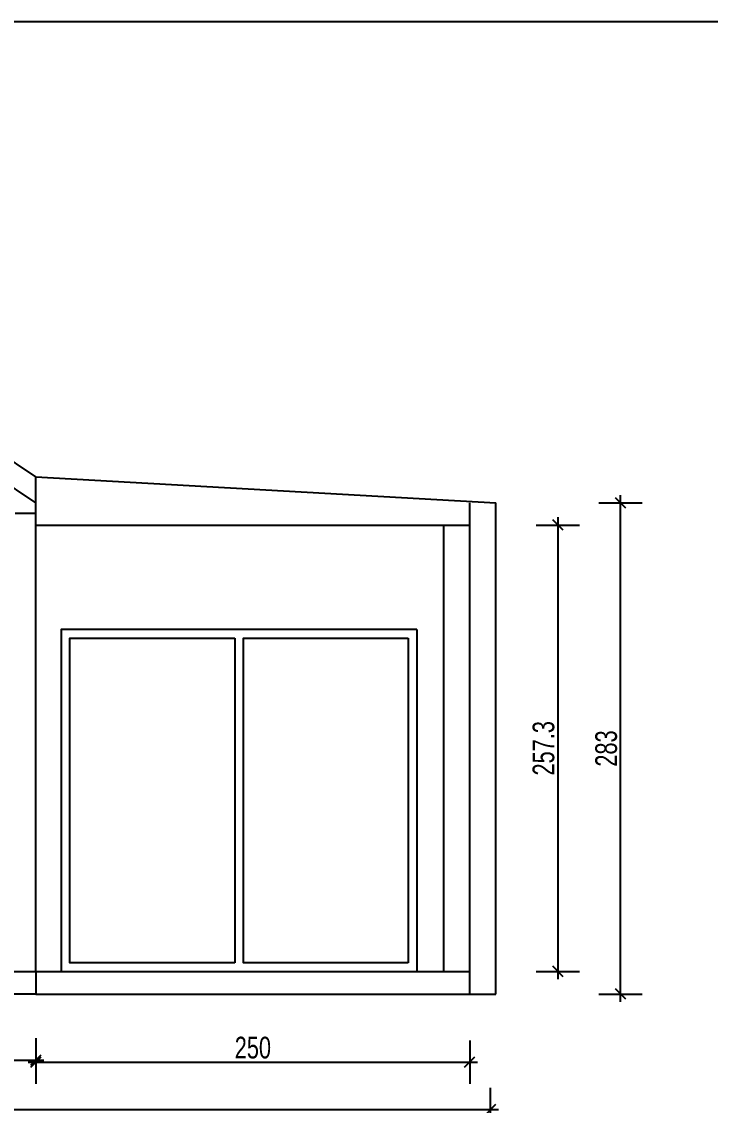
# Model space of a CAD drawing. Header units: centimetres. Extents: x 77721 to 213373, y -51694 to -17847.
# Drawn here: x 79470 to 79867, y -25509 to -24884 of the extents above; entities that cross this region are included whole.
import ezdxf

# ---------------------------------------------------------------- set-up
doc = ezdxf.new("R2010")
doc.units = ezdxf.units.CM
doc.header["$LTSCALE"] = 5
doc.header["$MEASUREMENT"] = 0
doc.layers.add('KOTI', color=4, linetype='Continuous')
doc.styles.add('4-', font='simp.shx', dxfattribs={"width": 0.75})
doc.dimstyles.new('KOTI_K50.0cm', dxfattribs={"dimtxt": 12.5, "dimasz": 12.5, "dimexe": 12.5, "dimexo": 0, "dimgap": 2, "dimtad": 1, "dimdec": 1, "dimrnd": 0.1, "dimdsep": 46, "dimtxsty": '4-', "dimtsz": 3, "dimcen": 0.09, "dimdle": 4.5, "dimclrd": 256, "dimclrt": 256, "dimaunit": 1, "dimazin": 2, "dimtfac": 1, "dimtdec": 4, "dimtix": 1, "dimtmove": 2, "dimatfit": 3, "dimfxl": 12.5, "dimfxlon": 1, "dimtvp": 1, "dimtolj": 1, "dimtzin": 0, "dimarcsym": 0})

# ---------------------------------------------------------------- blocks, each defined once
blk = doc.blocks.new('*D191')
at = {"layer": 'Defpoints', "color": 0, "linetype": 'Continuous', "transparency": 16777216}
for p in [(79028.7, -25444.55), (79478.7, -25444.55), (79478.7, -25482.56)]:
    blk.add_point(p, dxfattribs=at)
at = {"layer": 'KOTI', "color": 0, "linetype": 'Continuous', "lineweight": -2, "transparency": 16777216}
for p, q in [((79028.7, -25470.06), (79028.7, -25495.06)), ((79478.7, -25470.06), (79478.7, -25495.06))]:
    blk.add_line(p, q, dxfattribs=at)
at = {"layer": 'KOTI', "linetype": 'Continuous', "lineweight": -2, "transparency": 16777216}
for p, q in [((79025.7, -25485.56), (79031.7, -25479.56)), ((79475.7, -25485.56), (79481.7, -25479.56)), ((79024.2, -25482.56), (79483.2, -25482.56))]:
    blk.add_line(p, q, dxfattribs=at)
at = {"layer": 'KOTI', "linetype": 'Continuous', "transparency": 16777216, "insert": (79253.7, -25474.31), "char_height": 12.5, "attachment_point": 5, "style": '4-'}
blk.add_mtext('\\A1;450', dxfattribs=at)
blk = doc.blocks.new('*D192')
at = {"layer": 'Defpoints', "color": 0, "linetype": 'Continuous', "transparency": 16777216}
for p in [(79478.7, -25444.55), (79728.7, -25444.55), (79728.7, -25483.74)]:
    blk.add_point(p, dxfattribs=at)
at = {"layer": 'KOTI', "color": 0, "linetype": 'Continuous', "lineweight": -2, "transparency": 16777216}
for p, q in [((79478.7, -25471.24), (79478.7, -25496.24)), ((79728.7, -25471.24), (79728.7, -25496.24))]:
    blk.add_line(p, q, dxfattribs=at)
at = {"layer": 'KOTI', "linetype": 'Continuous', "lineweight": -2, "transparency": 16777216}
for p, q in [((79474.2, -25483.74), (79733.2, -25483.74)), ((79475.7, -25486.74), (79481.7, -25480.74)), ((79725.7, -25486.74), (79731.7, -25480.74))]:
    blk.add_line(p, q, dxfattribs=at)
at = {"layer": 'KOTI', "linetype": 'Continuous', "transparency": 16777216, "insert": (79603.7, -25475.49), "char_height": 12.5, "attachment_point": 5, "style": '4-'}
blk.add_mtext('\\A1;250', dxfattribs=at)
blk = doc.blocks.new('*D202')
at = {"layer": 'Defpoints', "color": 0, "linetype": 'Continuous', "transparency": 16777216}
for p in [(79478.7, -25174.28), (79478.7, -25431.55), (79779.48, -25431.55)]:
    blk.add_point(p, dxfattribs=at)
at = {"layer": 'KOTI', "linetype": 'Continuous', "lineweight": -2, "transparency": 16777216}
for p, q in [((79782.48, -25177.28), (79776.48, -25171.28)), ((79779.48, -25169.78), (79779.48, -25436.05)), ((79782.48, -25434.55), (79776.48, -25428.55))]:
    blk.add_line(p, q, dxfattribs=at)
at = {"layer": 'KOTI', "color": 0, "linetype": 'Continuous', "lineweight": -2, "transparency": 16777216}
for p, q in [((79766.98, -25174.28), (79791.98, -25174.28)), ((79766.98, -25431.55), (79791.98, -25431.55))]:
    blk.add_line(p, q, dxfattribs=at)
at = {"layer": 'KOTI', "linetype": 'Continuous', "transparency": 16777216, "insert": (79771.23, -25302.92), "char_height": 12.5, "attachment_point": 5, "rotation": 90, "style": '4-'}
blk.add_mtext('\\A1;257.3', dxfattribs=at)
blk = doc.blocks.new('*D209')
at = {"layer": 'Defpoints', "color": 0, "linetype": 'Continuous', "transparency": 16777216}
for p in [(79728.7, -25161.55), (79815.61, -25161.55), (79728.7, -25444.55)]:
    blk.add_point(p, dxfattribs=at)
at = {"layer": 'KOTI', "linetype": 'Continuous', "lineweight": -2, "transparency": 16777216}
for p, q in [((79818.61, -25164.55), (79812.61, -25158.55)), ((79815.61, -25449.05), (79815.61, -25157.05)), ((79818.61, -25447.55), (79812.61, -25441.55))]:
    blk.add_line(p, q, dxfattribs=at)
at = {"layer": 'KOTI', "color": 0, "linetype": 'Continuous', "lineweight": -2, "transparency": 16777216}
for p, q in [((79803.11, -25161.55), (79828.11, -25161.55)), ((79803.11, -25444.55), (79828.11, -25444.55))]:
    blk.add_line(p, q, dxfattribs=at)
at = {"layer": 'KOTI', "linetype": 'Continuous', "transparency": 16777216, "insert": (79807.36, -25303.05), "char_height": 12.5, "attachment_point": 5, "rotation": 90, "style": '4-'}
blk.add_mtext('\\A1;283', dxfattribs=at)
blk = doc.blocks.new('*D223')
at = {"layer": 'Defpoints', "color": 0, "linetype": 'Continuous', "transparency": 16777216}
for p in [(79740.7, -25511.1), (79016.7, -25525.62), (79740.7, -25525.62)]:
    blk.add_point(p, dxfattribs=at)
at = {"layer": 'KOTI', "color": 0, "linetype": 'Continuous', "lineweight": -2, "transparency": 16777216}
for p, q in [((79016.7, -25523.6), (79016.7, -25498.6)), ((79740.7, -25523.6), (79740.7, -25498.6))]:
    blk.add_line(p, q, dxfattribs=at)
at = {"layer": 'KOTI', "linetype": 'Continuous', "lineweight": -2, "transparency": 16777216}
for p, q in [((79013.7, -25514.1), (79019.7, -25508.1)), ((79737.7, -25514.1), (79743.7, -25508.1)), ((79012.2, -25511.1), (79745.2, -25511.1))]:
    blk.add_line(p, q, dxfattribs=at)
at = {"layer": 'KOTI', "linetype": 'Continuous', "transparency": 16777216, "insert": (79378.7, -25502.85), "char_height": 12.5, "attachment_point": 5, "style": '4-'}
blk.add_mtext('\\A1;724', dxfattribs=at)

msp = doc.modelspace()

# ---------------------------------------------------------------- linework, layer by layer
at = {"layer": 'KOTI', "color": 2, "linetype": 'Continuous', "true_color": 0xf1eb1f}
for p, q in [((79478.7, -25146.44), (79253.7, -24996.95)), ((79478.7, -25161.55), (79253.7, -25011.55)), ((79478.7, -25431.55), (79478.7, -25146.44)), ((79478.7, -25146.44), (79743.69, -25161.55)), ((79728.7, -25431.55), (79728.7, -25161.55)), ((79743.7, -25444.55), (79743.7, -25161.55)), ((79478.7, -25167.68), (79466.7, -25167.68)), ((79478.7, -25174.28), (79728.7, -25174.28)), ((79713.7, -25431.55), (79713.7, -25174.28)), ((79128.7, -25431.55), (79478.7, -25431.55)), ((79478.7, -25431.55), (79728.7, -25431.55)), ((79728.7, -25444.55), (79728.7, -25431.55)), ((79478.7, -25444.55), (79743.7, -25444.55))]:
    msp.add_line(p, q, dxfattribs=at)
for points in [[(78882.49, -26734.16), (82018.76, -26734.16), (82018.76, -24884.18), (78882.49, -24884.18)], [(79028.7, -25431.55), (79478.7, -25431.55), (79478.7, -25444.55), (79028.7, -25444.55)]]:
    msp.add_lwpolyline(points, close=True, dxfattribs=at)
at = {"layer": 'KOTI', "color": 7, "linetype": 'Continuous'}
for points in [[(79698.28, -25234.55), (79493.28, -25234.55), (79493.28, -25431.55), (79698.28, -25431.55)], [(79698.28, -25234.55), (79698.28, -25431.55)], [(79593.28, -25426.55), (79498.28, -25426.55), (79498.28, -25239.55), (79593.28, -25239.55)], [(79593.28, -25239.55), (79593.28, -25426.55)], [(79693.28, -25426.55), (79598.28, -25426.55), (79598.28, -25239.55), (79693.28, -25239.55)], [(79693.28, -25239.55), (79693.28, -25426.55)]]:
    msp.add_lwpolyline(points, dxfattribs=at)

# ---------------------------------------------------------------- dimensions: what is measured, and where the dimension line sits
at = {"layer": 'KOTI', "color": 6, "linetype": 'Continuous'}
dim = msp.add_linear_dim(base=(79815.61, -25161.55), p1=(79728.7, -25444.55), p2=(79728.7, -25161.55), angle=90, dimstyle='KOTI_K50.0cm', dxfattribs=at)
dim.commit()
dim.dimension.update_dxf_attribs({"geometry": '*D209', "text_midpoint": (79807.36, -25303.05)})
at = {"layer": 'KOTI', "color": 2, "linetype": 'Continuous', "true_color": 0xf1eb1f}
dim = msp.add_linear_dim(base=(79779.48, -25431.55), p1=(79478.7, -25174.28), p2=(79478.7, -25431.55), angle=90, dimstyle='KOTI_K50.0cm', dxfattribs=at)
dim.commit()
dim.dimension.update_dxf_attribs({"geometry": '*D202', "text_midpoint": (79771.23, -25302.92)})
for base, p1, p2, picture, middle in [((79478.7, -25482.56), (79028.7, -25444.55), (79478.7, -25444.55), '*D191', (79253.7, -25474.31)), ((79728.7, -25483.74), (79478.7, -25444.55), (79728.7, -25444.55), '*D192', (79603.7, -25475.49))]:
    dim = msp.add_linear_dim(base=base, p1=p1, p2=p2, dimstyle='KOTI_K50.0cm', dxfattribs=at)
    dim.commit()
    dim.dimension.update_dxf_attribs({"geometry": picture, "text_midpoint": middle})
at = {"layer": 'KOTI', "color": 6, "linetype": 'Continuous'}
dim = msp.add_linear_dim(base=(79740.7, -25511.1), p1=(79016.7, -25525.62), p2=(79740.7, -25525.62), dimstyle='KOTI_K50.0cm', dxfattribs=at)
dim.commit()
dim.dimension.update_dxf_attribs({"geometry": '*D223', "text_midpoint": (79378.7, -25502.85)})

doc.saveas('drawing.dxf')
